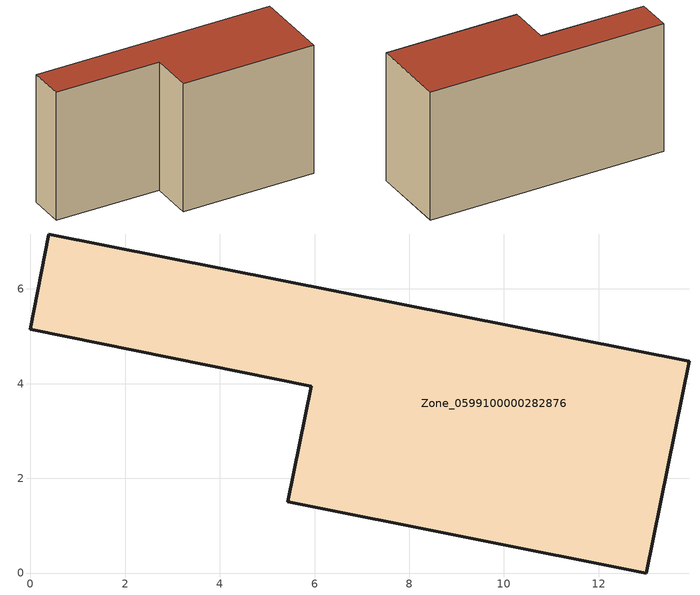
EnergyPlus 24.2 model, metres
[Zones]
Zone_0599100000282876
 floor ground (C_G): 13.91,4.47 13.01,0 5.43,1.51 5.93,3.94 0,5.15 0.39,7.16 z0
 wall outside (C_F): 13.01,0 13.91,4.47 0.39,7.16 0,5.15 5.93,3.94 5.43,1.51 13.01,0 z0:7.6
 roof outside (C_R): 5.43,1.51 13.01,0 13.91,4.47 0.39,7.16 0,5.15 5.93,3.94 z7.6
[BUILDING]
Pand.0599100000282876: North Axis=0; Terrain=City; Loads Convergence Tolerance Value=0.04; Temperature Convergence Tolerance Value=0.4; Solar Distribution=FullExterior; Maximum Number of Warmup Days=25; Minimum Number of Warmup Days=1
[Site:Location]
Rotterdam.The.Hague.AP_ZH_NLD Design_Conditions: Latitude=51.96; Longitude=4.45; Time Zone=1; Elevation=-4.5
[SITE:GROUNDTEMPERATURE:BUILDINGSURFACE]
18, 18, 18, 18, 18, 18, 18, 18, 18, 18, 18, 18
[MATERIAL] Thermal Absorptance=0.9; Solar Absorptance=0.7; Visible Absorptance=0.7
Name | Roughness | Thickness | Conductivity | Density | Specific Heat
G.TI.1946 | MediumSmooth | 0.15 | 1 | 540 | 1210
F.TI.1946 | Rough | 0.3 | 0.857143 | 1920 | 840
R.TI.1946 | MediumRough | 0.2 | 0.1 | 1500 | 1000
[CONSTRUCTION]
C_G: G.TI.1946
C_F: F.TI.1946
C_R: R.TI.1946
[ZONE]
Zone_0599100000282876: Type=1; Multiplier=1; Ceiling Height=Autocalculate; Volume=Autocalculate; Floor Area=autocalculate; Part of Total Floor Area=Yes
[ZONEINFILTRATION:DESIGNFLOWRATE]
Infil_Zone_0599100000282876: Zone or ZoneList or Space or SpaceList=Zone_0599100000282876; Schedule=AlwaysOn; Design Flow Rate Calculation Method=Flow/Area; Flow Rate per Floor Area=0.003; Constant Term Coefficient=1; Temperature Term Coefficient=0; Velocity Term Coefficient=0; Velocity Squared Term Coefficient=0
[HVACTEMPLATE:ZONE:IDEALLOADSAIRSYSTEM]
Zone_0599100000282876: Maximum Heating Supply Air Temperature=50; Minimum Cooling Supply Air Temperature=13; Maximum Heating Supply Air Humidity Ratio=0.0156; Minimum Cooling Supply Air Humidity Ratio=0.0077; Heating Limit=NoLimit; Cooling Limit=NoLimit; Dehumidification Control Type=ConstantSensibleHeatRatio; Cooling Sensible Heat Ratio=0.7; Dehumidification Setpoint=60; Humidification Control Type=None; Humidification Setpoint=30; Outdoor Air Method=None; Outdoor Air Flow Rate per Person=0.00944; Outdoor Air Flow Rate per Zone Floor Area=0; Outdoor Air Flow Rate per Zone=0; Demand Controlled Ventilation Type=None; Outdoor Air Economizer Type=NoEconomizer; Heat Recovery Type=None; Sensible Heat Recovery Effectiveness=0.7; Latent Heat Recovery Effectiveness=0.65
[ZONECONTROL:THERMOSTAT]
ThermostatControl_Zone_0599100000282876: Zone or ZoneList=Zone_0599100000282876; Control Type Schedule=DualSetpointControlType; Control 1=Thermostat_Zone_0599100000282876; Temperature Difference Between Cutout And Setpoint=0
[THERMOSTATSETPOINT:DUALSETPOINT]
Thermostat_Zone_0599100000282876: Heating Setpoint Temperature Schedule=HeatingSetpoint_Zone_0599100000282876; Cooling Setpoint Temperature Schedule=CoolingSetpoint_Zone_0599100000282876
[SCHEDULE:COMPACT]
HeatingSetpoint_Zone_0599100000282876: Through: 12/31, For: AllDays, Until: 24:00, 21
CoolingSetpoint_Zone_0599100000282876: Through: 12/31, For: AllDays, Until: 24:00, 24
DualSetpointControlType: Through: 12/31, For: AllDays, Until: 24:00, 4
AlwaysOn: Through: 12/31, For: AllDays, Until: 24:00, 1
